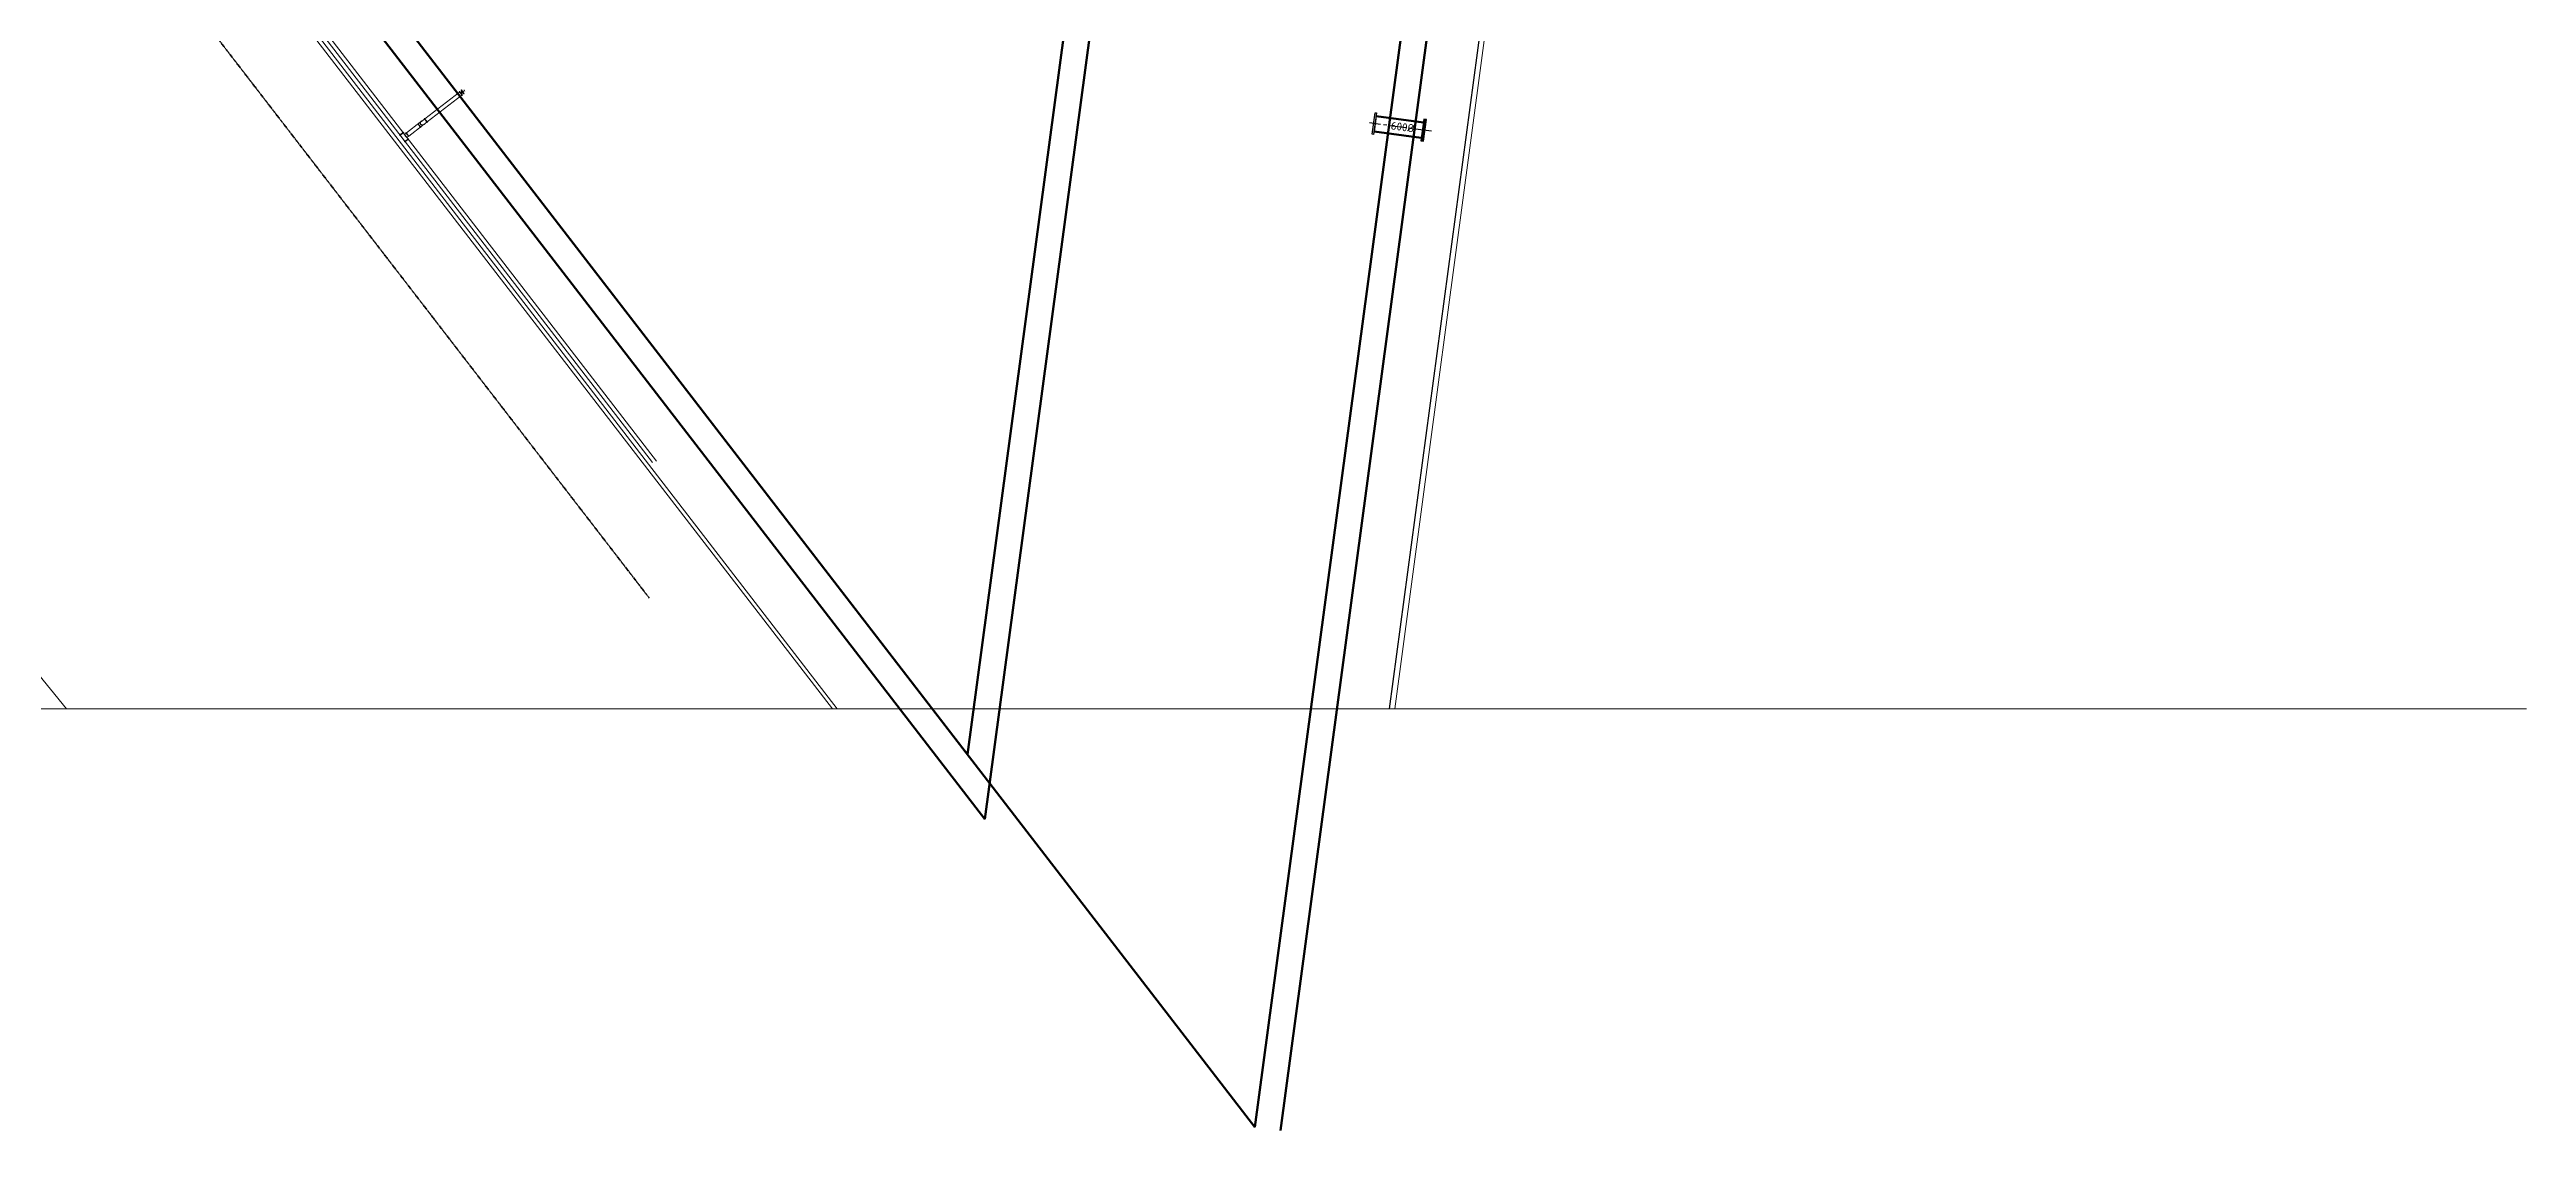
# Model space of a CAD drawing. Header units: inches. Extents: x 0 to 235202, y 0 to 184293.
# Drawn here: x 139176 to 235202, y 68629 to 110518 of the extents above; entities that cross this region are included whole.
import ezdxf
from ezdxf.enums import TextEntityAlignment as Align

# ---------------------------------------------------------------- set-up
doc = ezdxf.new("R2010")
doc.units = ezdxf.units.IN
doc.header["$MEASUREMENT"] = 0
doc.linetypes.add('CENTER', pattern=[2, 1.25, -0.25, 0.25, -0.25])
doc.linetypes.add('CENTER2', pattern=[1.125, 0.75, -0.125, 0.125, -0.125])
for name, color, linetype, lineweight in [('DIM', 251, 'Continuous', 0), ('plan', 8, 'Continuous', 0), ('PLC WIRE', 7, 'Continuous', 0)]:
    doc.layers.add(name, color=color, linetype=linetype, lineweight=lineweight)
for name, color, linetype in [('GRID_TXT45', 4, 'Continuous'), ('M-X-BKGD', 8, 'Continuous'), ('pipes', 2, 'Continuous'), ('text', 3, 'Continuous'), ('WINDOW ELEV', 3, 'Continuous')]:
    doc.layers.add(name, color=color, linetype=linetype)
doc.styles.add('ISO', font='isocpeur.ttf')
doc.styles.add('SIMPLEX', font='simplex.shx')
doc.styles.get("Standard").update_dxf_attribs({"font": 'arial.ttf'})
doc.linetypes.add('FENCE_LINE', pattern='A,0.5,-0.1,["X",Standard,S=0.1,R=0,X=-0.02,Y=-0.05],-0.1', length=0.7)

# ---------------------------------------------------------------- blocks, each defined once
blk = doc.blocks.new('FLOOR PLAN REV 2')
at = {"color": 8, "linetype": 'CENTER', "ltscale": 500}
blk.add_line((118277, 207179), (115871, 207502), dxfattribs=at)
at = {"color": 8}
for p, q in [((115983, 207063), (116095, 207896)), ((116147, 207889), (116035, 207056)), ((116095, 207896), (116147, 207889)), ((117978, 207643), (117867, 206811)), ((118030, 207636), (117918, 206804)), ((117918, 206804), (118030, 207636)), ((117970, 206797), (118081, 207629)), ((118030, 207636), (117978, 207643)), ((118081, 207629), (118030, 207636)), ((116035, 207056), (115983, 207063)), ((117867, 206811), (117918, 206804)), ((117918, 206804), (117970, 206797))]:
    blk.add_line(p, q, dxfattribs=at)
at = {"layer": 'DIM', "color": 8, "linetype": 'FENCE_LINE', "ltscale": 25}
for p, q in [((116642, 184798), (129896, 283656)), ((95051, 184798), (56370, 234933))]:
    blk.add_line(p, q, dxfattribs=at)
at = {"layer": 'DIM', "color": 8, "linetype": 'FENCE_LINE', "ltscale": 20, "extrusion": (-2.00606e-06, 4.08641e-06, 1)}
for p, q in [((116648, 184798, -1), (129652, 281784, -2)), ((129850, 281757, -2), (116850, 184798, -1))]:
    blk.add_line(p, q, dxfattribs=at)
at = {"layer": 'DIM', "color": 8, "linetype": 'CENTER2', "lineweight": 35, "ltscale": 30}
blk.add_line((87951, 189090), (44545, 245347), dxfattribs=at)
at = {"layer": 'DIM', "color": 8, "linetype": 'Continuous', "ltscale": 25}
blk.add_line((95241, 184798), (56488, 235024), dxfattribs=at)
at = {"layer": 'DIM', "color": 8, "lineweight": 50}
for p, q in [((117962, 207524), (116131, 207770)), ((117883, 206929), (116051, 207175))]:
    blk.add_line(p, q, dxfattribs=at)
at = {"layer": 'DIM', "color": 8, "linetype": 'Continuous'}
for p, q in [((65353, 184798, 0), (56907, 195177)), ((11854, 184798), (160728, 184798))]:
    blk.add_line(p, q, dxfattribs=at)
at = {"layer": 'pipes', "color": 8, "ltscale": 2000}
blk.add_line((116131, 207770), (116051, 207175), dxfattribs=at)
at = {"layer": 'plan', "color": 8, "lineweight": 50}
for p, q in [((74747, 214502), (100958, 180523)), ((76010, 214502), (100285, 183032)), ((76010, 214502), (111427, 168589)), ((100285, 183032), (104508, 214502)), ((105517, 214502), (100958, 180523)), ((111427, 168589), (117587, 214502)), ((112418, 168456), (118596, 214502))]:
    blk.add_line(p, q, dxfattribs=at)
at = {"layer": 'PLC WIRE', "color": 8, "ltscale": 2000}
for p, q in [((69965, 217827), (88078, 194347)), ((70084, 217919), (88236, 194388)), ((79246, 207662), (80591, 208700)), ((79338, 207544), (80683, 208581)), ((80581, 208714), (80593, 208724)), ((80694, 208567), (80581, 208714)), ((80587, 208719), (80700, 208572)), ((80593, 208724), (80706, 208577)), ((80613, 208698), (80756, 208638)), ((80654, 208771), (80666, 208781)), ((80767, 208624), (80654, 208771)), ((80660, 208776), (80774, 208629)), ((80686, 208603), (80665, 208757)), ((80666, 208781), (80780, 208634)), ((80706, 208577), (80694, 208567)), ((80723, 208707), (80789, 208758)), ((80780, 208634), (80767, 208624)), ((80772, 208780), (80806, 208736)), ((79071, 207527), (78534, 207113)), ((78973, 207474), (78985, 207484)), ((79087, 207327), (78973, 207474)), ((78979, 207479), (79093, 207332)), ((78985, 207484), (79099, 207337)), ((78996, 207470), (79071, 207527)), ((79115, 207561), (79234, 207653)), ((79207, 207443), (79325, 207534)), ((79235, 207677), (79223, 207667)), ((79223, 207667), (79336, 207520)), ((79229, 207672), (79342, 207525)), ((79349, 207530), (79235, 207677)), ((79336, 207520), (79349, 207530)), ((78421, 207140), (78274, 207027)), ((78274, 207027), (78284, 207015)), ((78279, 207021), (78426, 207134)), ((78284, 207015), (78431, 207128)), ((78298, 207025), (78481, 206788)), ((78416, 207117), (78462, 207058)), ((78431, 207128), (78421, 207140)), ((78462, 207058), (78522, 207103)), ((78522, 207103), (78462, 207058)), ((78467, 206777), (78614, 206891)), ((78476, 206765), (78467, 206777)), ((78471, 206771), (78618, 206884)), ((78623, 206878), (78476, 206765)), ((78523, 207127), (78511, 207118)), ((78511, 207118), (78624, 206971)), ((78517, 207122), (78630, 206975)), ((78636, 206980), (78523, 207127)), ((78554, 206939), (78613, 206985)), ((78613, 206985), (78554, 206939)), ((78554, 206939), (78600, 206880)), ((78614, 206891), (78623, 206878)), ((78624, 206971), (78636, 206980)), ((79162, 207408), (78625, 206994)), ((79099, 207337), (79087, 207327)), ((79088, 207351), (79162, 207408))]:
    blk.add_line(p, q, dxfattribs=at)
for centre, radius, start, end in [((79161, 207502), 93.7, 90.82458, 344.46917), ((79161, 207502), 75, 127.64664, 307.64664), ((78748, 207183), 312, 203.75016, 231.54334)]:
    blk.add_arc(centre, radius, start, end, dxfattribs=at)
at = {"layer": 'GRID_TXT45', "color": 8, "style": 'SIMPLEX'}
for p in [(53803, 233268), (53803, 227018), (53803, 220768)]:
    blk.add_attdef('GRD_TXT', text='', height=450, rotation=180, dxfattribs=at).set_placement(p, align=Align.MIDDLE_CENTER)
at = {"layer": 'text', "color": 8, "style": 'ISO'}
blk.add_text('600%%C', height=307.6, rotation=352.35826, dxfattribs=at).set_placement((116686, 207253))
blk = doc.blocks.new('PLAN REV 1')
at = {"layer": 'WINDOW ELEV', "color": 1}
blk.add_blockref('FLOOR PLAN REV 2', (115855, -22752), dxfattribs=at)

msp = doc.modelspace()

# ---------------------------------------------------------------- block references
at = {"layer": 'M-X-BKGD', "color": 8}
msp.add_blockref('PLAN REV 1', (-41380, -77074.9), dxfattribs=at)

doc.saveas('drawing.dxf')
